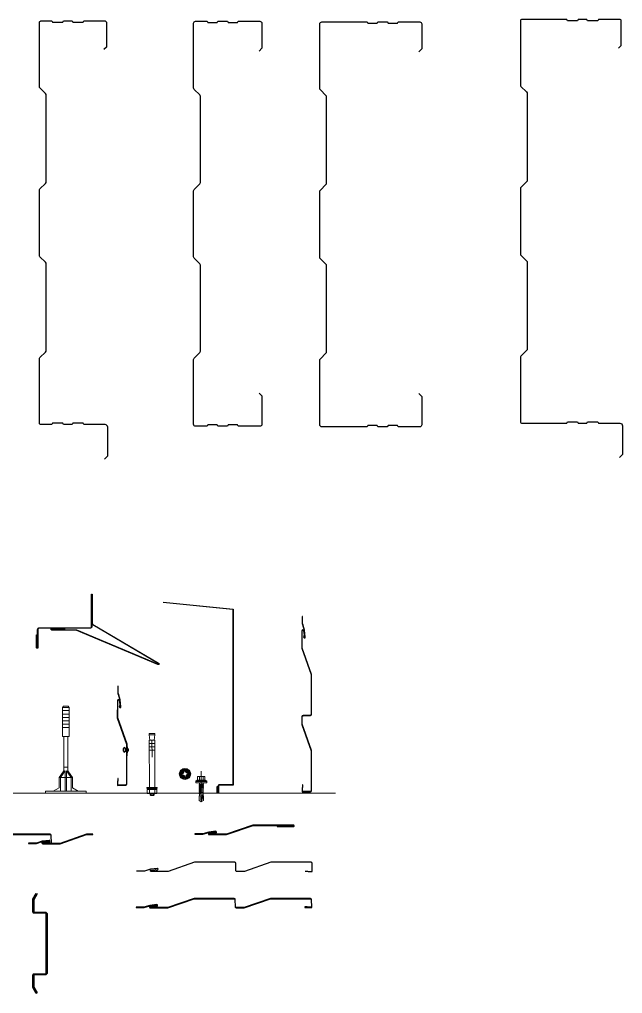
# Model space of a CAD drawing. Header units: millimetres. Extents: x 3616 to 17812, y 1698 to 9799.
# Drawn here: x 16545 to 17438, y 3572 to 5015 of the extents above; entities that cross this region are included whole.
import ezdxf

# ---------------------------------------------------------------- set-up
doc = ezdxf.new("R2010")
doc.units = ezdxf.units.MM
for name, pattern in [('ACAD_ISO02W100', [15, 12, -3]), ('CENTER', [50.8, 31.75, -6.35, 6.35, -6.35]), ('невидимая2', [4.7625, 3.175, -1.5875])]:
    doc.linetypes.add(name, pattern=pattern)
for name, color, linetype, lineweight in [('01', 30, 'Continuous', 13), ('1', 250, 'Continuous', 30), ('2', 5, 'Continuous', 30), ('6', 191, 'Continuous', 30), ('An', 6, 'Continuous', 20), ('d1', 4, 'Continuous', 5), ('hidden', 30, 'невидимая2', 5), ('Plofile 2', 250, 'Continuous', 30), ('Siding', 3, 'Continuous', 30)]:
    doc.layers.add(name, color=color, linetype=linetype, lineweight=lineweight)
doc.layers.add('wall2', color=250, linetype='Continuous')

# ---------------------------------------------------------------- blocks, each defined once
blk = doc.blocks.new('2')
at = {"layer": '2'}
for p, q in [((-0.5, 1.75), (0.5, 1.75)), ((0.34, -0.52), (-0.34, -0.52))]:
    blk.add_line(p, q, dxfattribs=at)
blk.add_lwpolyline([(1.12, 0), (-1.12, 0), (-1.12, -0.13, 0.414214), (-1, -0.25), (1, -0.25, 0.414214), (1.12, -0.13)], format="xyb", close=True, dxfattribs=at)
blk.add_lwpolyline([(-0.5, 0), (0.5, 0), (0.5, 1), (-0.5, 1)], close=True, dxfattribs=at)
for centre, radius, start, end in [((-0.5, 1.38), 0.375, 90, 270), ((0.5, 1.38), 0.375, 270, 90), ((0, 0.55), 1.13, 225.3254, 252.5561), ((0, 0.55), 1.13, 287.4439, 314.6746)]:
    blk.add_arc(centre, radius, start, end, dxfattribs=at)
blk = doc.blocks.new('8х70')
at = {"layer": 'An'}
for p, q in [((-4, 3), (-4, 9)), ((-4, 2.6), (-4, 3)), ((-4, 1), (-4, 1.6)), ((-3, 11), (-2, 12)), ((-2, 12), (2, 12)), ((3, 11), (2, 12)), ((4, 3), (4, 9)), ((4, 2.4), (4, 3)), ((4, 1), (4, 1.4)), ((-4, -55), (4, -55)), ((0, -70), (0, -45)), ((-4, -60), (4, -60)), ((-4, -65), (4, -65)), ((-4, -78), (-3, -70)), ((4, -78), (3, -70))]:
    blk.add_line(p, q, dxfattribs=at)
at = {"layer": 'An', "lineweight": 5}
for p, q in [((-2, 12), (-2, 9)), ((2, 12), (2, 9))]:
    blk.add_line(p, q, dxfattribs=at)
at = {"layer": 'An'}
for points in [[(-7.6, 0), (7.6, 0), (7.6, 1), (-7.6, 1)], [(-7, 3), (7, 3), (7, 9), (-7, 9)], [(-4, 0), (4, 0), (4, -70), (-4, -70)], [(-3, 9), (3, 9), (3, 11), (-3, 11)], [(-4, -80), (4, -80), (4, -78), (-4, -78)]]:
    blk.add_lwpolyline(points, close=True, dxfattribs=at)
for points in [[(-7, 3), (0, 2), (0, 1), (-7, 2), (-7, 3)], [(0, 3), (7, 2), (7, 1), (0, 2), (0, 3)]]:
    blk.add_lwpolyline(points, dxfattribs=at)
blk = doc.blocks.new('5Х50')
at = {"color": 3, "linetype": 'CENTER'}
blk.add_line((0, 17.4), (0, -33.2), dxfattribs=at)
for p, q in [((-5.5, 9), (-5.5, 4)), ((-5.5, 4), (5.5, 4)), ((5, 9.5), (-5, 9.5)), ((2.8, 9.5), (-2.8, 9.5)), ((-2.8, 9), (-2.8, 4)), ((-2.8, 4), (2.8, 4)), ((2.8, 4), (2.8, 9)), ((5.5, 4), (5.5, 9)), ((-3.1, -26), (-3.1, -19)), ((3.1, -19), (-3.1, -19)), ((0, -28), (-3.1, -26)), ((-0.8, -25), (-0.8, -19)), ((0.1, -25.6), (-0.8, -25)), ((0, -26), (1.9, -19)), ((0, -28), (3.1, -19)), ((0, -26), (0, -28)), ((0, -28), (3.1, -26)), ((3.1, -26), (3.1, -19))]:
    blk.add_line(p, q)
for points in [[(-8, 2), (8, 2), (8, 3), (-8, 3)], [(-8, 0), (8, 0), (8, 2), (-8, 2)], [(6.5, 3), (-6.5, 3), (-6.5, 4), (6.5, 4)], [(3.1, -1.4), (-3.1, -2.3), (-3.1, -2.5), (3.1, -1.6)], [(3.1, -2.9), (-3.1, -3.8), (-3.1, -4), (3.1, -3.1)], [(3.1, -4.4), (-3.1, -5.3), (-3.1, -5.5), (3.1, -4.6)], [(3.1, -5.9), (-3.1, -6.8), (-3.1, -7), (3.1, -6.1)], [(3.1, -7.4), (-3.1, -8.3), (-3.1, -8.5), (3.1, -7.6)], [(3.1, -8.9), (-3.1, -9.8), (-3.1, -10), (3.1, -9.1)], [(3.1, -10.4), (-3.1, -11.3), (-3.1, -11.5), (3.1, -10.6)], [(3.1, -11.9), (-3.1, -12.8), (-3.1, -13), (3.1, -12.1)], [(3.1, -13.4), (-3.1, -14.3), (-3.1, -14.5), (3.1, -13.6)], [(3.1, -14.9), (-3.1, -15.8), (-3.1, -16), (3.1, -15.1)], [(3.1, -16.4), (-3.1, -17.3), (-3.1, -17.5), (3.1, -16.6)], [(3.1, -17.9), (-3.1, -18.8), (-3.1, -19), (3.1, -18.1)]]:
    blk.add_lwpolyline(points, close=True)
for points in [[(-2.6, 0), (-2.6, -19), (2.6, -19), (2.6, 0)], [(2.2, 3), (-2.2, 3)]]:
    blk.add_lwpolyline(points)
for centre, start, end in [((-5, 9), 90, 180), ((-3.2, 9), 0, 90), ((-2.2, 9), 90, 180), ((2.2, 9), 0, 90), ((3.2, 9), 90, 180), ((5, 9), 0, 90)]:
    blk.add_arc(centre, 0.5, start, end)
blk = doc.blocks.new('AN1')
at = {"color": 0, "linetype": 'ACAD_ISO02W100', "lineweight": 13, "ltscale": 5}
for p, q in [((-276.1, 96.7), (-266, 96.7)), ((-276.1, 92.2), (-266, 92.2)), ((-276.1, 87.2), (-266, 87.2)), ((-276.1, 82.2), (-266, 82.2)), ((-276.1, 77.1), (-266, 77.1)), ((-276.1, 72.1), (-266, 72.1)), ((-276.1, 67.1), (-266, 67.1)), ((-274.2, 8.3), (-268.2, 8.3)), ((-270.2, 3.2), (-270.2, -27)), ((-281, -6.8), (-261.1, -6.8))]:
    blk.add_line(p, q, dxfattribs=at)
blk.add_lwpolyline([(-276.1, 53.7), (-266, 53.7), (-266, 96.7), (-267.9, 98.9), (-274.5, 98.9), (-276.1, 96.7)], close=True, dxfattribs=at)
for points in [[(-274.2, 53.7), (-274.2, 3.2), (-281, -6.8), (-281, -22.2), (-290.1, -27)], [(-253, -27), (-261.1, -22.2), (-261.1, -6.8), (-268.2, 3.2), (-268.2, 53.7)], [(-278.9, -27), (-278.9, -6.8), (-272.2, 3.2), (-272.2, -27)], [(-270.2, 3.2), (-263.1, -6.8), (-263.1, -27)], [(-301.4, -30), (-241, -30), (-241, -27), (-301.4, -27), (-301.4, -30)]]:
    blk.add_lwpolyline(points, dxfattribs=at)

msp = doc.modelspace()

# ---------------------------------------------------------------- linework, layer by layer
at = {"layer": '1'}
msp.add_lwpolyline([(16570.9, 3719.1), (16565.9, 3710.4, 0.131652), (16565.9, 3710.2), (16565.9, 3692.7, 0.414214), (16566.4, 3692.2), (16582.4, 3692.2, -0.414214), (16585.9, 3688.7), (16585.9, 3602.7, -0.414214), (16582.4, 3599.2), (16566.4, 3599.2, 0.414214), (16565.9, 3598.7), (16565.9, 3581.3, 0.131652), (16565.9, 3581), (16570.9, 3572.4), (16569.6, 3571.6), (16569.6, 3571.6), (16569.6, 3571.6), (16564.6, 3580.3, -0.131652), (16564.4, 3581.3), (16564.4, 3598.7, -0.414214), (16566.4, 3600.7), (16582.4, 3600.7, 0.414214), (16584.4, 3602.7), (16584.4, 3688.7, 0.414214), (16582.4, 3690.7), (16566.4, 3690.7, -0.414214), (16564.4, 3692.7), (16564.4, 3710.2, -0.131652), (16564.6, 3711.2), (16569.6, 3719.8)], format="xyb", close=True, dxfattribs=at)
at = {"layer": '6'}
msp.add_lwpolyline([(16789.9, 3891.4), (16794.7, 3894.2), (16794.7, 3899.7), (16789.9, 3902.4), (16785.1, 3899.7), (16785.1, 3894.2)], close=True, dxfattribs=at)
for radius in [8, 6.5, 5.5, 4.76]:
    msp.add_circle((16789.9, 3896.9), radius, dxfattribs=at)
at = {"layer": 'd1'}
msp.add_lwpolyline([(15648.3, 3868.5), (17012.9, 3868.5)], dxfattribs=at)
at = {"layer": 'hidden'}
for points in [[(16963.6, 4125.2), (16963.6, 4122.2), (16964.1, 4122.2), (16964.1, 4125.2)], [(16690.6, 4022.1), (16690.6, 4019.1), (16691.1, 4019.1), (16691.1, 4022.1)], [(16809.7, 3807.5), (16812.7, 3807.5), (16812.7, 3808), (16809.7, 3808)], [(16563.2, 3794), (16566.2, 3794), (16566.2, 3794.5), (16563.2, 3794.5)], [(16722.5, 3698.9), (16725.5, 3698.9), (16725.5, 3699.4), (16722.5, 3699.4)]]:
    msp.add_lwpolyline(points, close=True, dxfattribs=at)
msp.add_circle((16789.9, 3896.9), 3, dxfattribs=at)
at = {"layer": 'Plofile 2'}
for points in [[(16670.9, 4363.4), (16675.5, 4368), (16675.5, 4410.4, 0.414214), (16671.5, 4414.4), (16640.1, 4414.4), (16639.1, 4416.4), (16623.8, 4416.4), (16622.8, 4414.4), (16610.1, 4414.4), (16609.1, 4416.4), (16593.8, 4416.4), (16592.8, 4414.4), (16576.5, 4414.4, -0.414214), (16574.5, 4416.4), (16574.5, 4512.1, -0.198912), (16575.1, 4513.6), (16583.3, 4521.8, 0.198912), (16584.5, 4524.6), (16584.5, 4652.1, 0.198912), (16583.3, 4655), (16575.1, 4663.2, -0.198912), (16574.5, 4664.6), (16574.5, 4762.1, -0.198912), (16575.1, 4763.6), (16583.3, 4771.8, 0.198912), (16584.5, 4774.6), (16584.5, 4902.1, 0.198912), (16583.3, 4905), (16575.1, 4913.2, -0.198912), (16574.5, 4914.6), (16574.5, 5010.4, -0.414214), (16576.5, 5012.4), (16583.5, 5012.4), (16592.8, 5012.4), (16593.8, 5010.4), (16609.1, 5010.4), (16610.1, 5012.4), (16622.8, 5012.4), (16623.8, 5010.4), (16639.1, 5010.4), (16640.1, 5012.4), (16671.5, 5012.4, -0.414214), (16673.5, 5010.4), (16673.5, 4973.8), (16669.5, 4969.9)], [(16899.5, 4461.2), (16903.7, 4456.9), (16903.7, 4414.9, -0.414214), (16900.7, 4411.9), (16868.7, 4411.9), (16867.7, 4413.9), (16853.7, 4413.9), (16852.7, 4411.9), (16838.7, 4411.9), (16837.7, 4413.9), (16823.7, 4413.9), (16822.7, 4411.9), (16805.7, 4411.9, -0.414214), (16802.7, 4414.9), (16802.7, 4510.7, -0.198912), (16803.6, 4512.8), (16811.8, 4521, 0.198912), (16812.7, 4523.2), (16812.7, 4650.7, 0.198912), (16811.8, 4652.8), (16803.6, 4661, -0.198912), (16802.7, 4663.2), (16802.7, 4760.7, -0.198912), (16803.6, 4762.8), (16811.8, 4771, 0.198912), (16812.7, 4773.2), (16812.7, 4900.7, 0.198912), (16811.8, 4902.8), (16803.6, 4911, -0.198912), (16802.7, 4913.2), (16802.7, 5008.9, -0.414214), (16805.7, 5011.9), (16812.7, 5011.9), (16822.7, 5011.9), (16823.7, 5009.9), (16837.7, 5009.9), (16838.7, 5011.9), (16852.7, 5011.9), (16853.7, 5009.9), (16867.7, 5009.9), (16868.7, 5011.9), (16900.7, 5011.9, -0.414214), (16903.7, 5008.9), (16903.7, 4971.9), (16899.5, 4967.7)], [(17136.3, 4460.3), (17140.5, 4456), (17140.5, 4414, -0.414214), (17137.5, 4411), (17105.5, 4411), (17104.5, 4413), (17090.5, 4413), (17089.5, 4411), (17075.5, 4411), (17074.5, 4413), (17060.5, 4413), (17059.5, 4411), (16992.5, 4411, -0.414214), (16989.5, 4414), (16989.5, 4509.8, -0.198912), (16990.4, 4511.9), (16998.6, 4520.2, 0.198912), (16999.5, 4522.3), (16999.5, 4649.8, 0.198912), (16998.6, 4651.9), (16990.4, 4660.2, -0.198912), (16989.5, 4662.3), (16989.5, 4759.8, -0.198912), (16990.4, 4761.9), (16998.6, 4770.2, 0.198912), (16999.5, 4772.3), (16999.5, 4899.8, 0.198912), (16998.6, 4901.9), (16990.4, 4910.2, -0.198912), (16989.5, 4912.3), (16989.5, 5008, -0.414214), (16992.5, 5011), (16999.5, 5011), (17059.5, 5011), (17060.5, 5009), (17074.5, 5009), (17075.5, 5011), (17089.5, 5011), (17090.5, 5009), (17104.5, 5009), (17105.5, 5011), (17137.5, 5011, -0.414214), (17140.5, 5008), (17140.5, 4971), (17136.3, 4966.8)], [(17431.8, 4972), (17435.7, 4976), (17435.7, 5012.6, 0.414214), (17433.7, 5014.6), (17402.3, 5014.6), (17401.3, 5012.6), (17386.1, 5012.6), (17385.1, 5014.6), (17372.3, 5014.6), (17371.3, 5012.6), (17356.1, 5012.6), (17355.1, 5014.6), (17295.7, 5014.6), (17288.7, 5014.6, 0.414214), (17286.7, 5012.6), (17286.7, 4916.8, 0.198912), (17287.3, 4915.4), (17295.6, 4907.2, -0.198912), (17296.7, 4904.3), (17296.7, 4776.8, -0.198912), (17295.6, 4774), (17287.3, 4765.7, 0.198912), (17286.7, 4764.3), (17286.7, 4666.8, 0.198912), (17287.3, 4665.4), (17295.6, 4657.2, -0.198912), (17296.7, 4654.3), (17296.7, 4526.8, -0.198912), (17295.6, 4524), (17287.3, 4515.7, 0.198912), (17286.7, 4514.3), (17286.7, 4418.6, 0.414214), (17288.7, 4416.6), (17355.1, 4416.6), (17356.1, 4418.6), (17371.3, 4418.6), (17372.3, 4416.6), (17385.1, 4416.6), (17386.1, 4418.6), (17401.3, 4418.6), (17402.3, 4416.6), (17433.7, 4416.6, -0.414214), (17437.7, 4412.6), (17437.7, 4370.2), (17433.2, 4365.6)], [(16757.6, 4151.2), (16860.5, 4140.8), (16860.5, 3880.6), (16840.1, 3880.6, 0.414214), (16839.1, 3879.6), (16839.1, 3869.5, -0.414214), (16838.6, 3869), (16838.6, 3869, -0.414214), (16838.1, 3869.5), (16838.1, 3878.5)], [(16757.7, 4151.6), (16861, 4141.2), (16861, 3880.1), (16861, 3880.1), (16861, 3880.1), (16861, 3880.1), (16840.6, 3880.1, 0.414214), (16839.6, 3879.1), (16839.6, 3869.5, -0.414214), (16838.6, 3868.5), (16838.6, 3868.5, -0.414214), (16837.6, 3869.5), (16837.6, 3878.5), (16838.1, 3878.5)]]:
    msp.add_lwpolyline(points, format="xyb", dxfattribs=at)
for points in [[(16570.7, 4103.1), (16570.7, 4084.1, 0.414214), (16571.2, 4083.6, 0.414214), (16571.7, 4084.1), (16571.7, 4111.1, -0.414214), (16574.2, 4113.6), (16650.2, 4113.6, 0.414214), (16651.7, 4115.1), (16651.7, 4163.1), (16652.2, 4163.1), (16652.2, 4115.1, -0.414214), (16650.2, 4113.1), (16574.2, 4113.1, 0.414214), (16572.2, 4111.1), (16572.2, 4084.1, -0.414214), (16571.2, 4083.1), (16571.2, 4083.1, -0.414214), (16570.2, 4084.1), (16570.2, 4103.1)], [(16652.7, 4163.1), (16652.7, 4120.2, 0.264772), (16653.6, 4118.4), (16751, 4060.7, -0.414214), (16751.3, 4059.3), (16751.3, 4059.3, -0.414214), (16749.9, 4059), (16629, 4109.8, 0.134671), (16627.9, 4110.1), (16592.6, 4110.1, -0.414214), (16591.6, 4111.1), (16591.6, 4111.1, -0.414214), (16592.6, 4112.1), (16611.6, 4112.1), (16611.6, 4111.6), (16592.6, 4111.6, 0.414214), (16592.1, 4111.1, 0.414214), (16592.6, 4110.6), (16627.9, 4110.6, -0.134671), (16629.2, 4110.2), (16750.2, 4059.4, 0.414214), (16750.9, 4059.6, 0.414214), (16750.7, 4060.3), (16653.4, 4118, -0.264772), (16652.2, 4120.2), (16652.2, 4163.1)]]:
    msp.add_lwpolyline(points, format="xyb", close=True, dxfattribs=at)
at = {"layer": 'Siding'}
for points in [[(16963.6, 4130.2), (16963.6, 4119.4, 0.074412), (16963.8, 4118.4), (16966.4, 4109.8), (16967.5, 4099.4, -0.398209), (16967, 4098.9, -0.253287), (16966.2, 4099.3, -0.247026), (16966.2, 4100.2, -0.013633), (16966.6, 4101.4, 0.081757), (16966.7, 4103.1), (16966.1, 4108.9, 0.990058), (16963.1, 4108.9), (16963.1, 4096.4), (16963.1, 4083.3), (16976.6, 4044.3), (16976.6, 3984.9, -0.377396), (16975.5, 3983.9), (16964.8, 3983.7, 0.413519), (16963.1, 3982), (16963.1, 3970.3), (16976.6, 3931.3), (16976.6, 3872, -0.404656), (16975.5, 3870.9), (16964.1, 3870.7), (16964.1, 3876.1), (16964.5, 3877.1), (16964.5, 3880.6), (16964, 3880.6), (16964, 3877.2), (16963.6, 3876.2), (16963.6, 3870.2), (16975.6, 3870.4, 0.405546), (16977.1, 3872), (16977.1, 3931.4), (16977.1, 3931.4), (16963.6, 3970.4), (16963.6, 3982), (16963.6, 3982, -0.414214), (16964.8, 3983.2), (16975.5, 3983.4), (16975.5, 3983.4, 0.382843), (16977.1, 3984.8), (16977.1, 4044.4), (16963.6, 4083.4), (16963.6, 4096.4), (16963.6, 4108.9), (16963.6, 4108.9, -1), (16965.6, 4108.9), (16966.2, 4103.1, -0.079849), (16966.1, 4101.6, 0.012939), (16965.7, 4100.4, 0.242715), (16965.8, 4099.1, 0.256034), (16967, 4098.4, 0.412321), (16968, 4099.4), (16966.9, 4109.9), (16964.2, 4118.6, -0.074412), (16964.1, 4119.4), (16964.1, 4130.2)], [(16704.1, 3923.7), (16704.1, 3941.2), (16690.6, 3980.2), (16690.6, 3993.2), (16690.6, 4005.7), (16690.6, 4005.7, -1), (16692.6, 4005.7), (16693.3, 3999.9, -0.079849), (16693.2, 3998.4, 0.012939), (16692.8, 3997.3, 0.242715), (16692.8, 3995.9, 0.256034), (16694, 3995.2, 0.412321), (16695, 3996.2), (16693.9, 4006.7), (16691.3, 4015.4, -0.074412), (16691.1, 4016.3), (16691.1, 4027.1), (16690.6, 4027.1), (16690.6, 4016.3, 0.074412), (16690.8, 4015.3), (16693.4, 4006.6), (16694.5, 3996.2, -0.398209), (16694, 3995.7, -0.253287), (16693.3, 3996.2, -0.247026), (16693.2, 3997.1, -0.013633), (16693.6, 3998.3, 0.081757), (16693.8, 4000), (16693.1, 4005.8, 0.990058), (16690.1, 4005.7), (16690.1, 3993.2), (16690.1, 3980.2), (16703.6, 3941.2), (16703.6, 3923.7)], [(16689.6, 3991.8), (16689.6, 3980.1), (16703.1, 3941.1), (16703.1, 3881.7, -0.404656), (16702.1, 3880.6), (16690.6, 3880.5), (16690.6, 3885.9), (16691, 3886.9), (16691, 3890.4), (16690.5, 3890.4), (16690.5, 3887), (16690.1, 3886), (16690.1, 3880), (16702.1, 3880.1, 0.405546), (16703.6, 3881.7), (16703.6, 3941.1), (16703.6, 3941.1), (16690.1, 3980.1), (16690.1, 3991.8)], [(16926.5, 3819), (16950.5, 3819, 0.414214), (16951.5, 3820), (16951.5, 3820, 0.414214), (16950.5, 3821), (16890.5, 3821), (16851.5, 3807.5), (16838.5, 3807.5), (16826, 3807.5), (16826, 3807.5, -1), (16826, 3809.5), (16831.8, 3810.2, -0.079849), (16833.4, 3810.1, 0.012939), (16834.5, 3809.7, 0.242715), (16835.9, 3809.7, 0.256034), (16836.5, 3810.9, 0.412321), (16835.5, 3811.9), (16825, 3810.8), (16816.3, 3808.2, -0.074412), (16815.5, 3808), (16804.7, 3808), (16804.7, 3807.5), (16815.5, 3807.5, 0.074412), (16816.5, 3807.7), (16825.1, 3810.3), (16835.5, 3811.4, -0.398209), (16836, 3810.9, -0.253287), (16835.6, 3810.2, -0.247026), (16834.7, 3810.1, -0.013633), (16833.5, 3810.6, 0.081757), (16831.8, 3810.7), (16826, 3810, 0.990058), (16826, 3807), (16838.5, 3807), (16851.6, 3807), (16890.6, 3820.5), (16950.5, 3820.5, -0.414214), (16951, 3820), (16951, 3820, -0.414214), (16950.5, 3819.5), (16926.5, 3819.5)], [(16653.5, 3807.5), (16644, 3807.5), (16605, 3794), (16592, 3794), (16579.5, 3794), (16579.5, 3794, -1), (16579.5, 3796), (16585.3, 3796.6, -0.079849), (16586.8, 3796.5, 0.012939), (16588, 3796.1, 0.242715), (16589.3, 3796.2, 0.256034), (16590, 3797.4, 0.412321), (16589, 3798.4), (16578.5, 3797.2), (16569.8, 3794.6, -0.074412), (16568.9, 3794.5), (16558.2, 3794.5), (16558.2, 3794), (16568.9, 3794, 0.074412), (16570, 3794.1), (16578.6, 3796.7), (16589, 3797.9, -0.398209), (16589.5, 3797.4, -0.253287), (16589.1, 3796.6, -0.247026), (16588.1, 3796.6, -0.013633), (16587, 3797, 0.081757), (16585.3, 3797.1), (16579.5, 3796.5, 0.990058), (16579.5, 3793.5), (16592, 3793.5), (16605.1, 3793.5), (16644.1, 3807), (16653.5, 3807)], [(16717.5, 3698.9), (16728.3, 3698.9, 0.074412), (16729.3, 3699.1), (16738, 3701.7), (16748.4, 3702.8, -0.398209), (16748.9, 3702.3, -0.253287), (16748.4, 3701.6, -0.247026), (16747.5, 3701.5, -0.013633), (16746.3, 3701.9, 0.081757), (16744.6, 3702.1), (16738.8, 3701.4, 0.990058), (16738.9, 3698.4), (16751.4, 3698.4), (16764.4, 3698.4), (16803.4, 3711.9), (16862.9, 3711.9, -0.377396), (16863.9, 3710.8), (16864, 3700.1, 0.413519), (16865.7, 3698.4), (16877.4, 3698.4), (16916.4, 3711.9), (16975.8, 3711.9, -0.404656), (16976.9, 3710.9), (16977, 3699.4), (16971.6, 3699.4), (16970.6, 3699.8), (16967.1, 3699.8), (16967.1, 3699.3), (16970.5, 3699.3), (16971.5, 3698.9), (16977.5, 3698.9), (16977.4, 3710.9, 0.405546), (16975.8, 3712.4), (16916.4, 3712.4), (16916.4, 3712.4), (16877.4, 3698.9), (16865.7, 3698.9), (16865.7, 3698.9, -0.414214), (16864.5, 3700.1), (16864.4, 3710.8), (16864.4, 3710.8, 0.382843), (16862.9, 3712.4), (16803.4, 3712.4), (16764.4, 3698.9), (16751.4, 3698.9), (16738.9, 3698.9), (16738.9, 3698.9, -1), (16738.9, 3700.9), (16744.7, 3701.6, -0.079849), (16746.2, 3701.5, 0.012939), (16747.3, 3701.1, 0.242715), (16748.7, 3701.1, 0.256034), (16749.4, 3702.3, 0.412321), (16748.4, 3703.3), (16737.9, 3702.2), (16729.2, 3699.6, -0.074412), (16728.3, 3699.4), (16717.5, 3699.4)]]:
    msp.add_lwpolyline(points, format="xyb", close=True, dxfattribs=at)
for points in [[(16530.9, 3807), (16590.2, 3807, -0.404656), (16591.3, 3805.9), (16591.5, 3794.5), (16586.1, 3794.5), (16585.1, 3794.9), (16581.6, 3794.9), (16581.6, 3794.4), (16585, 3794.4), (16586, 3794), (16592, 3794), (16591.8, 3805.9, 0.405546), (16590.2, 3807.5), (16530.8, 3807.5)], [(16967.8, 3752.9), (16971.2, 3752.9), (16972.2, 3752.5), (16978.2, 3752.5), (16978.1, 3764.4, 0.405546), (16976.5, 3766), (16917.1, 3766), (16917.1, 3766), (16878.1, 3752.5), (16866.4, 3752.5), (16866.4, 3752.5, -0.414214), (16865.2, 3753.7), (16865.1, 3764.4), (16865.1, 3764.4, 0.382843), (16863.6, 3766), (16804.1, 3766), (16765.1, 3752.5), (16752.1, 3752.5), (16739.6, 3752.5), (16739.6, 3752.5, -1), (16739.6, 3754.5), (16745.4, 3755.1, -0.079849), (16746.9, 3755, 0.012939), (16748, 3754.6, 0.242715), (16749.4, 3754.7, 0.256034), (16750.1, 3755.9, 0.412321), (16749.1, 3756.9), (16738.6, 3755.8), (16729.9, 3753.1, -0.074412), (16729, 3753), (16718.2, 3753)]]:
    msp.add_lwpolyline(points, format="xyb", dxfattribs=at)

# ---------------------------------------------------------------- block references
at = {"layer": '01', "linetype": 'ByBlock'}
msp.add_blockref('5Х50', (16814, 3883.5), dxfattribs=at)
at = {"layer": '6', "xscale": 4, "yscale": 3, "zscale": 4, "rotation": 90}
msp.add_blockref('2', (16704.1, 3932.5), dxfattribs=at)
at = {"layer": 'An', "rotation": 180.0624226718191}
msp.add_blockref('8х70', (16741.1, 3877), dxfattribs=at)
at = {"layer": 'wall2', "lineweight": 20}
msp.add_blockref('AN1', (16884.6, 3898.5), dxfattribs=at)

doc.saveas('drawing.dxf')
